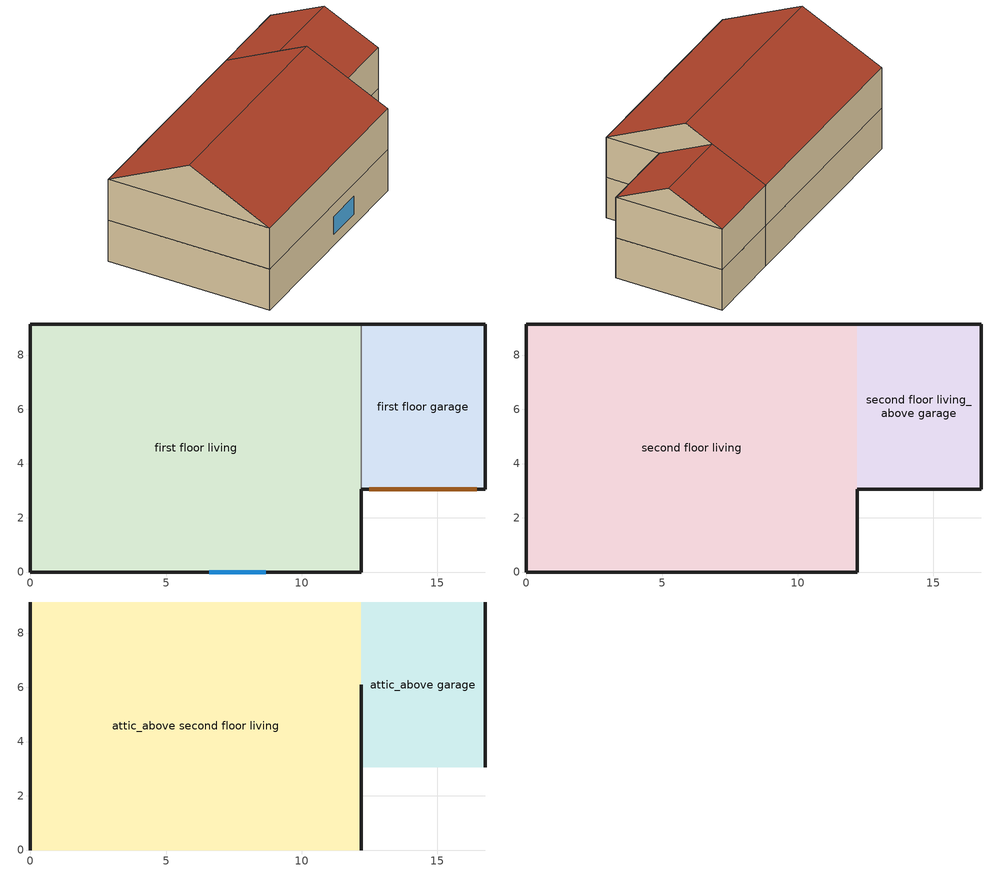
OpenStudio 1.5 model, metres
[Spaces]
first floor living
 floor ground: 12.19,9.14 12.19,0 0,0 0,9.14 z0
 wall outside: 12.19,9.14 0,9.14 0,0 12.19,0 12.19,3.05 z0:2.44
 wall to first floor garage: 12.19,3.05 12.19,9.14 z0:2.44
 window: 6.6,0 8.67,0 z0.66:1.72
 ceiling adiabatic: 12.19,0 12.19,9.14 0,9.14 0,0 z2.44
first floor garage
 floor ground: 16.76,9.14 16.76,3.05 12.19,3.05 12.19,9.14 z0
 wall outside: 12.19,3.05 16.76,3.05 16.76,9.14 12.19,9.14 z0:2.44
 door: 12.49,3.05 16.45,3.05 z0:2
second floor living
 floor adiabatic: 12.19,9.14 12.19,0 0,0 0,9.14 z2.44
 wall outside: 12.19,9.14 0,9.14 0,0 12.19,0 12.19,3.05 z2.44:4.88
second floor living_above garage
 floor to first floor garage: 16.76,9.14 16.76,3.05 12.19,3.05 12.19,9.14 z2.44
 wall outside: 12.19,3.05 16.76,3.05 16.76,9.14 12.19,9.14 z2.44:4.88
attic_above second floor living
 floor to second floor living: 12.19,9.14 12.19,0 0,0 0,9.14 z4.88
 wall outside: 0,4.57,7.16 0,9.14,4.88 0,0,4.88; 12.19,4.57,7.16 12.19,0,4.88 12.19,3.05,4.88 12.19,6.1,6.4
 roof outside: 12.19,4.57,7.16 12.19,9.14,4.88 0,9.14,4.88 0,4.57,7.16; 0,4.57,7.16 0,0,4.88 12.19,0,4.88 12.19,4.57,7.16
attic_above garage
 floor to second floor living_above garage: 16.76,9.14 16.76,3.05 12.19,3.05 12.19,9.14 z4.88
 wall outside: 16.76,6.1,6.4 16.76,3.05,4.88 16.76,9.14,4.88
 roof outside: 16.76,6.1,6.4 16.76,9.14,4.88 12.19,9.14,4.88 12.19,6.1,6.4; 12.19,6.1,6.4 12.19,3.05,4.88 16.76,3.05,4.88 16.76,6.1,6.4
[Building]
simple residential geometry
[ClimateZones]
Climate Zone Institution Name 1=ASHRAE; Climate Zone Document Name 1=ANSI/ASHRAE Standard 169; Climate Zone Document Year 1=2006; Climate Zone Institution Name 2=CEC; Climate Zone Document Name 2=California Climate Zone Descriptions; Climate Zone Document Year 2=1995
[Site]
Site 1: Latitude {deg}=39.74; Longitude {deg}=-105.18; Time Zone {hr}=-7; Elevation {m}=1829
[SizingPeriod:DesignDay] Barometric Pressure {Pa}=81198; Sky Clearness=0; Rain Indicator=0; Snow Indicator=0; Day of Month=21; Daylight Saving Time Indicator=0; Dry-Bulb Temperature Range Modifier Type=DefaultMultipliers
Name | Maximum Dry-Bulb Temperature {C} | Daily Dry-Bulb Temperature Range {deltaC} | Humidity Indicating Conditions at Maximum Dry-Bulb {BasedOnField A3} | Wind Speed {m/s} | Wind Direction {deg} | Month | Day Type | Humidity Indicating Type | Solar Model Indicator | ASHRAE Taub | ASHRAE Taud
Denver Centennial  Golden   N Ann Clg .4% Condns Enth=>MDB | 27.3 | 15.2 | 59700 | 4.9 | 0 | 7 | SummerDesignDay | Enthalpy | ASHRAETau | 0.424 | 2.025
Denver Centennial  Golden   N Ann Htg Wind 99.6% Condns WS=>MCDB | 3.9 | 0 | 3.9 | 12.2 | 340 | 12 | WinterDesignDay | Wetbulb | ASHRAEClearSky
Denver Centennial  Golden   N Ann Hum_n 99.6% Condns DP=>MCDB | -10.9 | 0 | -21.6 | 3 | 340 | 12 | WinterDesignDay | Dewpoint | ASHRAEClearSky
Denver Centennial  Golden   N Ann Clg .4% Condns WB=>MDB | 27.3 | 15.2 | 18.4 | 4.9 | 0 | 7 | SummerDesignDay | Wetbulb | ASHRAETau | 0.424 | 2.025
Denver Centennial  Golden   N Ann Clg .4% Condns DP=>MDB | 20.2 | 15.2 | 16.1 | 4.9 | 0 | 7 | SummerDesignDay | Dewpoint | ASHRAETau | 0.424 | 2.025
Denver Centennial  Golden   N Ann Htg 99.6% Condns DB | -18.8 | 0 | -18.8 | 3 | 340 | 12 | WinterDesignDay | Wetbulb | ASHRAEClearSky
Denver Centennial  Golden   N Ann Clg .4% Condns DB=>MWB | 33 | 15.2 | 15.7 | 4.9 | 0 | 7 | SummerDesignDay | Wetbulb | ASHRAETau | 0.424 | 2.025
[BuildingStory] Nominal Floor to Floor Height {m}=2.4384
Name | Nominal Z Coordinate {m}
first level; third level | 0
second level | 2.4384
[Space]
Name | Space Type | Building Story | Thermal Zone
first floor living | living spacetype | first level | living
second floor living; second floor living_above garage | living spacetype | second level | living
attic_above second floor living; attic_above garage | attic spacetype | third level | attic
first floor garage | garage spacetype | first level | garage
[SpaceType]
living spacetype; garage spacetype; attic spacetype
[ThermalZone] Use Ideal Air Loads=No
living; garage; attic
[Sizing:Zone] Zone Cooling Design Supply Air Temperature {C}=14; Zone Heating Design Supply Air Temperature {C}=40; Zone Cooling Design Supply Air Humidity Ratio {kg-H2O/kg-air}=0.0085; Zone Heating Design Supply Air Humidity Ratio {kg-H2O/kg-air}=0.008; Cooling Design Air Flow Method=DesignDay; Heating Design Air Flow Method=DesignDay
garage; attic; living
